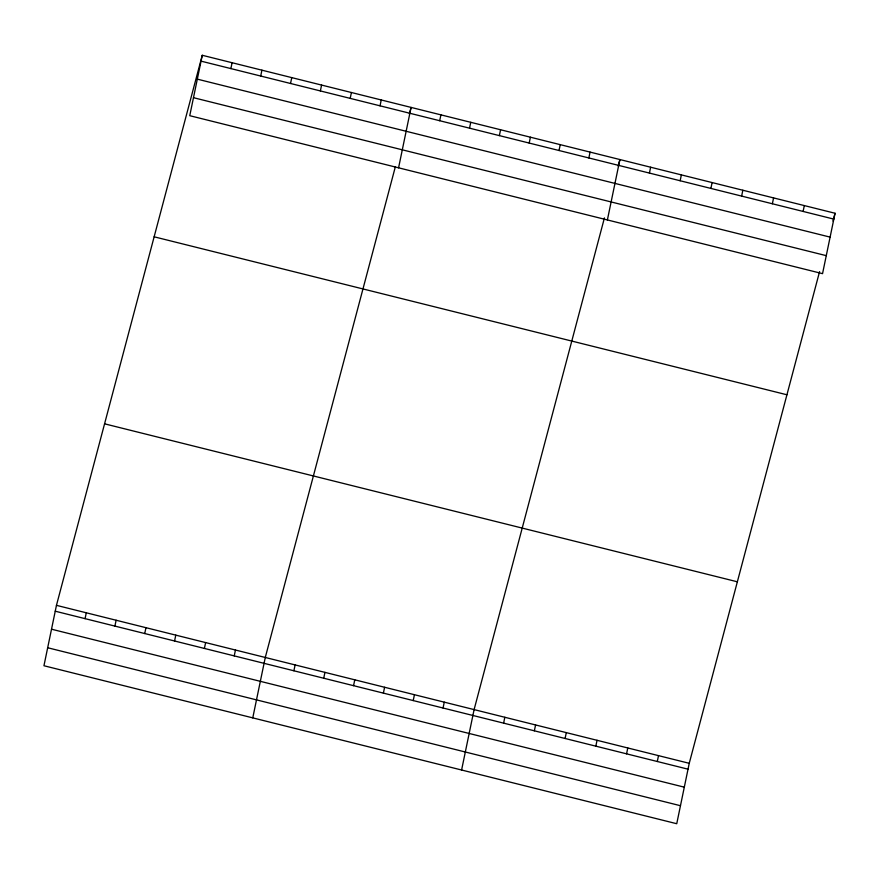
<?xml version="1.0" encoding="UTF-8"?>
<svg xmlns="http://www.w3.org/2000/svg" width="879" height="879" viewBox="0 0 879 879"><rect width="100%" height="100%" fill="white"/><g stroke="black" fill="none" stroke-linecap="round" stroke-linejoin="round"><path stroke-width="1.32" d="M202.258 55.278L189.754 115.687L822.546 273.655L835.05 213.256L202.258 55.278L56.454 605.345L43.95 665.744L676.742 823.722L689.246 763.313L819.58 271.6M85.076 618.651L86.285 612.795M114.907 626.101L116.116 620.233M230.88 68.595L232.089 62.728M144.738 633.539L145.958 627.683M260.711 76.033L261.92 70.177M174.569 640.989L175.789 635.132M290.542 83.483L291.751 77.627M204.4 648.438L205.62 642.582M320.374 90.933L321.582 85.076M234.232 655.888L235.451 650.031M350.205 98.382L351.413 92.526M252.767 717.868L265.282 657.47L395.275 167.054M380.036 105.832L381.244 99.964M293.894 670.776L295.113 664.92M398.572 167.812L411.086 107.414L409.361 113.896M323.725 678.225L324.944 672.369M439.698 120.72L440.917 114.863M353.556 685.675L354.775 679.819M469.529 128.169L470.748 122.313M383.387 693.124L384.606 687.268M499.36 135.619L500.58 129.762M413.218 700.574L414.438 694.707M529.191 143.068L530.411 137.201M443.049 708.024L444.269 702.156M559.022 150.507L560.242 144.65M461.596 770.004L474.1 709.606L604.433 217.893M588.853 157.956L590.073 152.1M607.389 219.948L619.904 159.549L618.179 166.032M503.623 723.142L504.832 717.275M649.427 173.075L650.636 167.219M534.355 730.812L535.575 724.955M680.159 180.755L681.368 174.888M565.087 738.481L566.307 732.625M710.891 188.425L712.111 182.568M595.83 746.161L597.039 740.294M741.634 196.094L742.843 190.238M626.562 753.83L627.782 747.974M772.366 203.774L773.575 197.907M657.294 761.5L658.514 755.643M803.098 211.443L804.318 205.587M832.984 221.036L835.05 213.256M201.049 61.145L833.841 219.113M197.325 79.143L830.106 237.121M193.479 97.69L826.271 255.657M154.144 236.803L786.936 394.781M104.568 423.821L737.36 581.799M56.454 605.345L689.246 763.313M55.245 611.202L688.037 769.18M51.52 629.199L684.312 787.177M47.675 647.746L680.467 805.713"/></g></svg>
